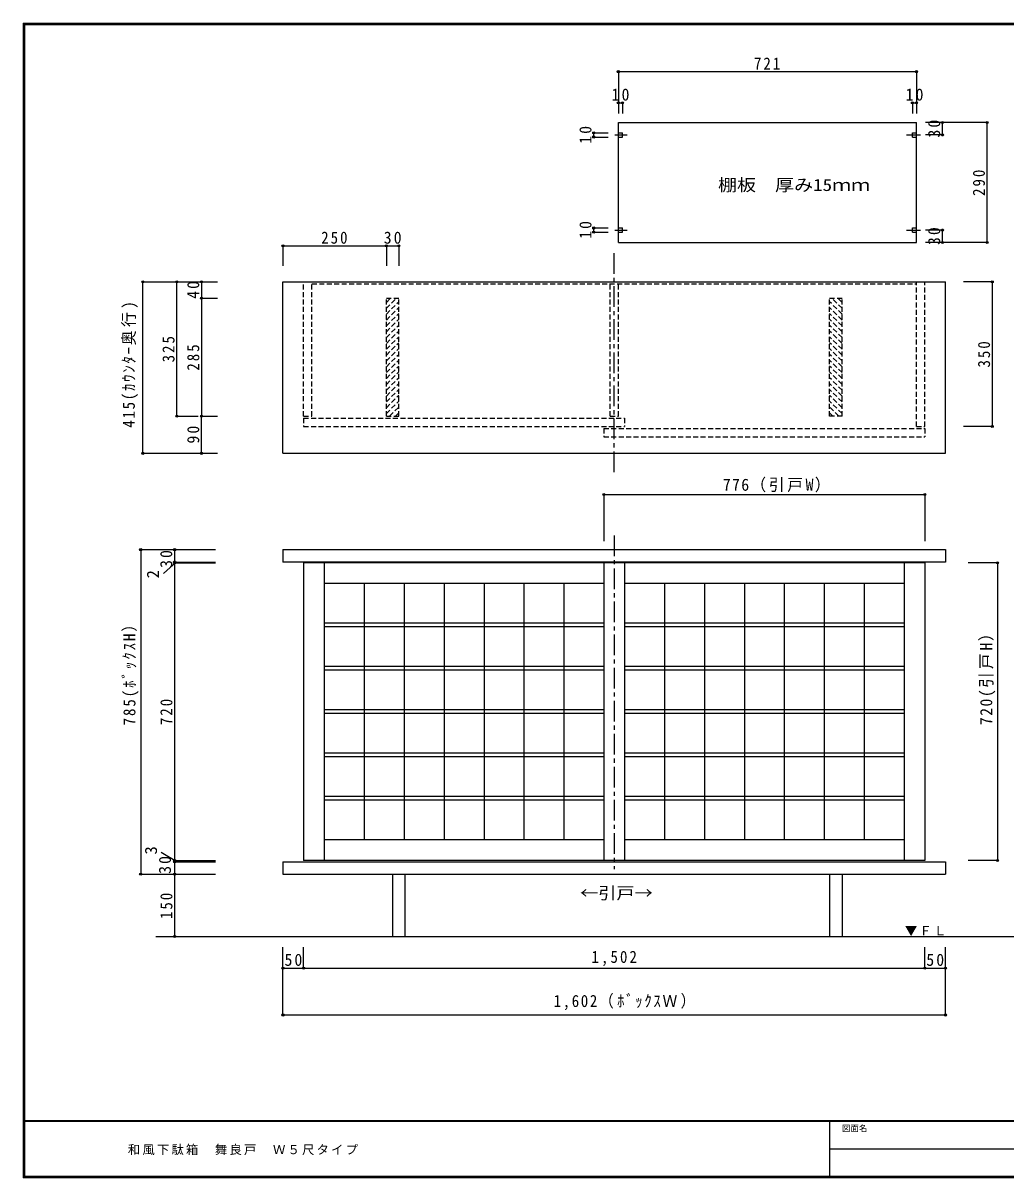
# Model space of a CAD drawing. Units: millimetres at full size, sheet at 1:10. Extents: x -1947 to 1953, y -1436 to 1392.
# Drawn here: x -1947 to 430, y -1402 to 1392 of the extents above; entities that cross this region are included whole.
import ezdxf
from ezdxf.enums import TextEntityAlignment as Align

# ---------------------------------------------------------------- set-up
doc = ezdxf.new("R2010")
doc.units = ezdxf.units.MM
doc.header["$LTSCALE"] = 10
doc.header["$PDMODE"] = 32
doc.header["$PDSIZE"] = 5
doc.linetypes.add('CHAIN1', pattern=[8, 5, -1, 1, -1])
doc.linetypes.add('DASHED1', pattern=[1.8, 1.2, -0.6])
for name, color, linetype in [('4-4', 7, 'Continuous'), ('F-1', 6, 'Continuous'), ('F-A', 7, 'Continuous')]:
    doc.layers.add(name, color=color, linetype=linetype)
doc.styles.add('ＭＳ ゴシック', font='')
doc.styles.get('ＭＳ ゴシック').set_extended_font_data('MS Gothic')

msp = doc.modelspace()

# ---------------------------------------------------------------- linework, layer by layer
at = {"layer": '4-4'}
for p, q in [((-507.33, 1274.21), (-507.33, 1172.77)), ((213.67, 1274.21), (213.67, 1172.77)), ((-497.33, 1198.73), (-497.33, 1172.77)), ((203.67, 1198.73), (203.67, 1172.77)), ((-507.33, 861.11), (-507.33, 1151.11)), ((-507.33, 1151.11), (213.67, 1151.11)), ((213.67, 861.11), (213.67, 1151.11)), ((384.5, 1151.11), (235.42, 1151.11)), ((-566.84, 1126.11), (-531.76, 1126.11)), ((276.31, 1121.11), (235.42, 1121.11)), ((-566.84, 1116.11), (-531.76, 1116.11)), ((-566.84, 896.11), (-531.76, 896.11)), ((-566.84, 886.11), (-531.76, 886.11)), ((276.31, 891.11), (235.42, 891.11)), ((-1318.33, 852.65), (-1318.33, 804.52)), ((-1068.33, 852.65), (-1068.33, 804.52)), ((-1038.33, 852.65), (-1038.33, 804.52)), ((-507.33, 861.11), (213.67, 861.11)), ((384.5, 861.11), (235.42, 861.11)), ((-1657.24, 766), (-1476.24, 766)), ((-1318.33, 351), (-1318.33, 766)), ((-1318.33, 766), (283.67, 766)), ((283.67, 351), (283.67, 766)), ((396.91, 766), (327.43, 766)), ((-1515.31, 726), (-1476.24, 726)), ((-1575.15, 441), (-1523.14, 441)), ((-1515.31, 441), (-1476.24, 441)), ((396.91, 416), (327.43, 416)), ((-1657.24, 351), (-1476.24, 351)), ((-1318.33, 351), (283.67, 351)), ((-542.33, 251.48), (-542.33, 138.85)), ((233.67, 251.48), (233.67, 138.85)), ((-1662.33, 118.01), (-1481.33, 118.01)), ((-1318.33, 118.01), (-1318.33, 88.01)), ((-1580.24, 88.01), (-1481.33, 88.01)), ((-1580.24, 86.01), (-1481.33, 86.01)), ((283.67, 88.01), (-1318.33, 88.01)), ((-1218.33, 86.01), (-1218.33, -633.99)), ((-542.33, 86.01), (-542.33, -633.99)), ((-492.33, 86.01), (-492.33, -633.99)), ((183.67, 86.01), (183.67, -633.99)), ((233.67, 86.01), (233.67, -633.99)), ((409.6, 86.01), (338.5, 86.01)), ((-542.33, 36.01), (-1218.33, 36.01)), ((183.67, 36.01), (-492.33, 36.01)), ((-542.33, -583.79), (-1218.33, -583.79)), ((183.67, -583.79), (-492.33, -583.79)), ((-1580.24, -633.99), (-1481.33, -633.99)), ((-1580.24, -636.99), (-1481.33, -636.99)), ((-1318.33, -636.99), (-1318.33, -666.99)), ((-1318.33, -636.99), (283.67, -636.99)), ((233.67, -633.99), (-1268.33, -633.99)), ((283.67, -636.99), (283.67, -666.99)), ((409.6, -633.99), (338.5, -633.99)), ((-1662.33, -666.99), (-1481.33, -666.99)), ((-1318.33, -666.99), (283.67, -666.99)), ((-1053.33, -666.99), (-1053.33, -817.99)), ((-1023.33, -666.99), (-1023.33, -817.99)), ((3.67, -666.99), (3.67, -817.99)), ((33.67, -666.99), (33.67, -817.99)), ((-1625.6, -817.99), (1321.11, -817.99)), ((-1318.33, -1007.6), (-1318.33, -843.35)), ((-1268.33, -894.19), (-1268.33, -843.35)), ((233.67, -894.19), (233.67, -843.35)), ((283.67, -1007.6), (283.67, -843.35))]:
    msp.add_line(p, q, dxfattribs=at)
at = {"layer": '4-4', "color": 4}
for p, q in [((-507.33, 1274.21), (213.67, 1274.21)), ((-507.33, 1198.73), (-497.33, 1198.73)), ((203.67, 1198.73), (213.67, 1198.73)), ((276.31, 1121.11), (276.31, 1151.11)), ((384.5, 861.11), (384.5, 1151.11)), ((-566.84, 1116.11), (-566.84, 1126.11)), ((-566.84, 886.11), (-566.84, 896.11)), ((276.31, 861.11), (276.31, 891.11)), ((-1318.33, 852.65), (-1068.33, 852.65)), ((-1068.33, 852.65), (-1038.33, 852.65)), ((-1657.24, 351), (-1657.24, 766)), ((-1575.15, 441), (-1575.15, 766)), ((-1515.31, 766), (-1515.31, 441)), ((396.91, 766), (396.91, 416)), ((-1515.31, 351), (-1515.31, 441)), ((-542.33, 251.48), (233.67, 251.48)), ((-1662.33, 120.01), (-1662.33, -667.99)), ((-1580.24, 118.01), (-1580.24, 88.01)), ((-1580.24, 88.01), (-1580.24, -636.99)), ((409.6, 86.01), (409.6, -633.99)), ((-1580.24, -636.99), (-1580.24, -666.99)), ((-1580.24, -667.99), (-1580.24, -817.99)), ((-1318.33, -894.19), (-1268.33, -894.19)), ((-1268.33, -894.19), (233.67, -894.19)), ((233.67, -894.19), (283.67, -894.19)), ((-1318.33, -1007.6), (283.67, -1007.6))]:
    msp.add_line(p, q, dxfattribs=at)
at = {"layer": '4-4', "linetype": 'CHAIN1'}
for p, q in [((-515.42, 1121.11), (-486.22, 1121.11)), ((189.34, 1121.11), (223.53, 1121.11)), ((-515.42, 891.11), (-486.22, 891.11)), ((189.34, 891.11), (223.53, 891.11))]:
    msp.add_line(p, q, dxfattribs=at)
at = {"layer": '4-4', "linetype": 'DASHED1'}
for p, q in [((-507.33, 1126.11), (-497.33, 1126.11)), ((203.67, 1126.11), (213.67, 1126.11)), ((203.67, 1116.11), (203.67, 1126.11)), ((203.67, 1116.11), (213.67, 1116.11)), ((-507.33, 896.11), (-497.33, 896.11)), ((-497.33, 886.11), (-497.33, 896.11)), ((203.67, 896.11), (213.67, 896.11)), ((203.67, 886.11), (203.67, 896.11)), ((-507.33, 886.11), (-497.33, 886.11)), ((203.67, 886.11), (213.67, 886.11)), ((-1268.33, 441), (-1268.33, 766)), ((-1248.33, 441), (-1248.33, 766)), ((-1248.33, 761), (213.67, 761)), ((-527.33, 441), (-527.33, 766)), ((213.67, 416), (213.67, 766)), ((233.67, 416), (233.67, 766)), ((-1068.33, 441), (-1068.33, 726)), ((-1068.33, 726), (-1038.33, 726)), ((-1068.33, 715.87), (-1058.2, 726)), ((-1068.33, 701.73), (-1044.06, 726)), ((-1068.33, 687.59), (-1038.33, 717.59)), ((-1068.33, 673.45), (-1038.33, 703.45)), ((-1038.33, 441), (-1038.33, 726)), ((33.67, 687.59), (3.67, 717.59)), ((33.67, 673.45), (3.67, 703.45)), ((33.67, 701.73), (9.41, 726)), ((33.67, 715.87), (23.55, 726)), ((33.67, 441), (33.67, 726)), ((-1068.33, 659.3), (-1038.33, 689.3)), ((-1068.33, 645.16), (-1038.33, 675.16)), ((33.67, 659.3), (3.67, 689.3)), ((33.67, 645.16), (3.67, 675.16)), ((-1068.33, 631.02), (-1038.33, 661.02)), ((-1068.33, 616.88), (-1038.33, 646.88)), ((33.67, 631.02), (3.67, 661.02)), ((33.67, 616.88), (3.67, 646.88)), ((-1068.33, 602.74), (-1038.33, 632.74)), ((-1068.33, 588.59), (-1038.33, 618.59)), ((33.67, 602.74), (3.67, 632.74)), ((33.67, 588.59), (3.67, 618.59)), ((-1068.33, 574.45), (-1038.33, 604.45)), ((-1068.33, 560.31), (-1038.33, 590.31)), ((33.67, 574.45), (3.67, 604.45)), ((33.67, 560.31), (3.67, 590.31)), ((-1068.33, 546.17), (-1038.33, 576.17)), ((-1068.33, 532.03), (-1038.33, 562.03)), ((33.67, 546.17), (3.67, 576.17)), ((33.67, 532.03), (3.67, 562.03)), ((-1068.33, 517.88), (-1038.33, 547.88)), ((-1068.33, 503.74), (-1038.33, 533.74)), ((33.67, 517.88), (3.67, 547.88)), ((33.67, 503.74), (3.67, 533.74)), ((-1068.33, 489.6), (-1038.33, 519.6)), ((-1068.33, 475.46), (-1038.33, 505.46)), ((33.67, 489.6), (3.67, 519.6)), ((33.67, 475.46), (3.67, 505.46)), ((-1068.33, 461.31), (-1038.33, 491.31)), ((-1068.33, 447.17), (-1038.33, 477.17)), ((33.67, 461.31), (3.67, 491.31)), ((33.67, 447.17), (3.67, 477.17)), ((-1060.36, 441), (-1038.33, 463.03)), ((-1046.22, 441), (-1038.33, 448.89)), ((25.71, 441), (3.67, 463.03)), ((11.56, 441), (3.67, 448.89)), ((-1268.33, 441), (-1248.33, 441)), ((-1268.33, 436), (-492.33, 436)), ((-1068.33, 441), (-1038.33, 441)), ((-492.33, 436), (-492.33, 416)), ((33.67, 441), (3.67, 441)), ((-542.33, 411), (-542.33, 391)), ((-542.33, 411), (233.67, 411)), ((213.67, 416), (233.67, 416)), ((233.67, 411), (233.67, 391)), ((-542.33, 391), (233.67, 391))]:
    msp.add_line(p, q, dxfattribs=at)
at = {"layer": '4-4', "color": 3, "linetype": 'CHAIN1'}
for p, q in [((-517.33, 305.26), (-517.33, 844.92)), ((-517.33, 152.51), (-517.33, -655.06))]:
    msp.add_line(p, q, dxfattribs=at)
at = {"layer": '4-4', "color": 3}
for p, q in [((-1607.16, 60.29), (-1575.85, 88.79)), ((-1121.76, 36.01), (-1121.76, -583.79)), ((-1025.19, 36.01), (-1025.19, -583.79)), ((-928.62, 36.01), (-928.62, -583.79)), ((-832.05, 36.01), (-832.05, -583.79)), ((-735.48, 36.01), (-735.48, -583.79)), ((-638.91, 36.01), (-638.91, -583.79)), ((-395.76, 36.01), (-395.76, -583.79)), ((-299.19, 36.01), (-299.19, -583.79)), ((-202.62, 36.01), (-202.62, -583.79)), ((-106.05, 36.01), (-106.05, -583.79)), ((-9.48, 36.01), (-9.48, -583.79)), ((87.09, 36.01), (87.09, -583.79)), ((-542.33, -59.79), (-1218.33, -59.79)), ((-542.33, -68.79), (-1218.33, -68.79)), ((183.67, -59.79), (-492.33, -59.79)), ((183.67, -68.79), (-492.33, -68.79)), ((-542.33, -164.59), (-1218.33, -164.59)), ((183.67, -164.59), (-492.33, -164.59)), ((-542.33, -173.59), (-1218.33, -173.59)), ((183.67, -173.59), (-492.33, -173.59)), ((-542.33, -269.39), (-1218.33, -269.39)), ((-542.33, -278.39), (-1218.33, -278.39)), ((183.67, -269.39), (-492.33, -269.39)), ((183.67, -278.39), (-492.33, -278.39)), ((-542.33, -374.19), (-1218.33, -374.19)), ((-542.33, -383.19), (-1218.33, -383.19)), ((183.67, -374.19), (-492.33, -374.19)), ((183.67, -383.19), (-492.33, -383.19)), ((-542.33, -478.99), (-1218.33, -478.99)), ((-542.33, -487.99), (-1218.33, -487.99)), ((183.67, -478.99), (-492.33, -478.99)), ((183.67, -487.99), (-492.33, -487.99)), ((-1612.99, -614.14), (-1574.62, -636.31))]:
    msp.add_line(p, q, dxfattribs=at)
at = {"layer": '4-4', "linetype": 'DASHED1'}
for points in [[(-507.33, 1116.11), (-497.33, 1116.11), (-497.33, 1126.11)], [(-527.33, 441), (-507.33, 441), (-507.33, 766)], [(3.67, 441), (3.67, 726), (33.67, 726)], [(-1268.33, 436), (-1268.33, 416), (-492.33, 416)]]:
    msp.add_lwpolyline(points, dxfattribs=at)
at = {"layer": '4-4'}
for points in [[(-1318.33, 118.01), (283.67, 118.01), (283.67, 88.01)], [(233.67, 86.01), (-1268.33, 86.01), (-1268.33, -633.99)]]:
    msp.add_lwpolyline(points, dxfattribs=at)
at = {"layer": '4-4', "color": 4}
for p in [(-507.33, 1274.21), (213.67, 1274.21), (-507.33, 1198.73), (-497.33, 1198.73), (203.67, 1198.73), (213.67, 1198.73), (276.31, 1151.11), (384.5, 1151.11), (-566.84, 1126.11), (-566.84, 1116.11), (276.31, 1121.11), (-566.84, 896.11), (-566.84, 886.11), (276.31, 891.11), (-1318.33, 852.65), (-1068.33, 852.65), (-1038.33, 852.65), (276.31, 861.11), (384.5, 861.11), (-1657.24, 766), (-1575.15, 766), (-1515.31, 766), (396.91, 766), (-1515.31, 726), (-1575.15, 441), (-1515.31, 441), (396.91, 416), (-1657.24, 351), (-1515.31, 351), (-542.33, 251.48), (233.67, 251.48), (-1662.33, 118.01), (-1580.24, 118.01), (-1580.24, 88.01), (-1580.24, 86.01), (409.6, 86.01), (-1580.24, -633.99), (-1580.24, -636.99), (409.6, -633.99), (-1662.33, -666.99), (-1580.24, -666.99), (-1580.24, -817.99), (-1318.33, -894.19), (-1268.33, -894.19), (233.67, -894.19), (283.67, -894.19), (-1318.33, -1007.6), (283.67, -1007.6)]:
    msp.add_point(p, dxfattribs=at)
at = {"layer": 'F-1'}
for p, q in [((-1946.69, 1391.67), (-1946.69, -1401.67)), ((-1946.69, 1391.67), (1953.31, 1391.67)), ((-1946.69, 1390), (1953.31, 1390)), ((-1946.69, 1388.33), (1953.31, 1388.33)), ((-1945.03, 1391.67), (-1945.03, -1401.67)), ((-1943.36, 1391.67), (-1943.36, -1401.67)), ((1953.31, -1263.33), (-1946.69, -1263.33)), ((1953.31, -1265), (-1946.69, -1265)), ((3.31, -1265), (3.31, -1398.33)), ((3.31, -1331.67), (1949.97, -1331.67)), ((1953.31, -1398.33), (-1946.69, -1398.33)), ((1953.31, -1400), (-1946.69, -1400)), ((1953.31, -1401.67), (-1946.69, -1401.67))]:
    msp.add_line(p, q, dxfattribs=at)

# ---------------------------------------------------------------- texts
at = {"layer": '4-4', "style": 'ＭＳ ゴシック'}
for s, width, p in [('棚板\u3000厚み15ｍｍ', 1.15, (-266.38, 976.74)), ('←引戸→', 1.1, (-599.84, -736.11))]:
    msp.add_text(s, height=29.33, dxfattribs=dict(at, width=width)).set_placement(p, align=Align.BOTTOM_LEFT)
for s, p in [('2', (-1609.39, 48.56)), ('3', (-1614.18, -619.38))]:
    msp.add_text(s, height=29.33, rotation=90, dxfattribs=at).set_placement(p, align=Align.BOTTOM_LEFT)
at = {"layer": '4-4', "attachment_point": 7, "style": 'ＭＳ ゴシック'}
for s, insert, char_height in [('\\T1.27;\\W0.9;721', (-179.33, 1279.21), 29.33), ('\\T1.27;\\W0.95;10', (-523.58, 1203.73), 29.33), ('\\T1.27;\\W0.95;10', (187.42, 1203.73), 29.33), ('\\T1.27;\\W0.9;250', (-1225.83, 857.65), 29.33), ('\\T1.27;\\W0.95;30', (-1074.58, 857.65), 29.33), ('\\T1.17;\\W0.95;776（引戸W）', (-254.41, 256.64), 29.33), ('\\T1.17;▼ＦＬ', (185.55, -816.74), 21.99), ('\\T1.27;\\W0.95;50', (-1314.58, -889.19), 29.33), ('\\T1.28;\\W0.9;1,502', (-572.33, -889.19), 29.33), ('\\T1.27;\\W0.95;50', (237.42, -889.19), 29.33), ('\\T1.22;\\W0.9;1,602（ﾎﾞｯｸｽＷ）', (-663.89, -995.84), 29.33)]:
    msp.add_mtext(s, dxfattribs=dict(at, insert=insert, char_height=char_height))
at = {"layer": '4-4', "char_height": 29.33, "attachment_point": 7, "rotation": 90, "style": 'ＭＳ ゴシック'}
for s, insert in [('\\T1.27;\\W0.95;30', (271.31, 1114.86)), ('\\T1.27;\\W0.95;10', (-571.84, 1099.86)), ('\\T1.27;\\W0.9;290', (379.5, 973.61)), ('\\T1.27;\\W0.95;10', (-571.84, 869.86)), ('\\T1.27;\\W0.95;30', (271.31, 854.86)), ('\\T1.27;\\W0.95;40', (-1520.31, 724.75)), ('\\T1.23;\\W0.9;415(ｶｳﾝﾀｰ奥行)', (-1668.82, 413.18)), ('\\T1.27;\\W0.9;325', (-1580.15, 571)), ('\\T1.27;\\W0.9;350', (391.91, 558.5)), ('\\T1.27;\\W0.9;285', (-1520.31, 551)), ('\\T1.27;\\W0.95;90', (-1520.31, 374.75)), ('\\T1.27;\\W0.95;30', (-1585.63, 73.83)), ('\\T1.26;\\W0.9;785(ﾎﾞｯｸｽH）', (-1667.33, -306.99)), ('\\T1.19;\\W0.95;720(引戸H）', (404.6, -306.49)), ('\\T1.27;\\W0.9;720', (-1585.24, -306.49)), ('\\T1.27;\\W0.95;30', (-1588.71, -666.15)), ('\\T1.27;\\W0.9;150', (-1585.24, -775.49))]:
    msp.add_mtext(s, dxfattribs=dict(at, insert=insert))
at = {"layer": 'F-A', "style": 'ＭＳ ゴシック'}
msp.add_text('図面名', height=14.66, dxfattribs=at).set_placement((33.31, -1293.33), align=Align.BOTTOM_LEFT)
at = {"layer": 'F-A', "insert": (-1693.36, -1346.67), "char_height": 21.99, "attachment_point": 7, "style": 'ＭＳ ゴシック'}
msp.add_mtext('\\T1.17;和風下駄箱\u3000舞良戸\u3000Ｗ５尺タイプ', dxfattribs=at)

doc.saveas('drawing.dxf')
